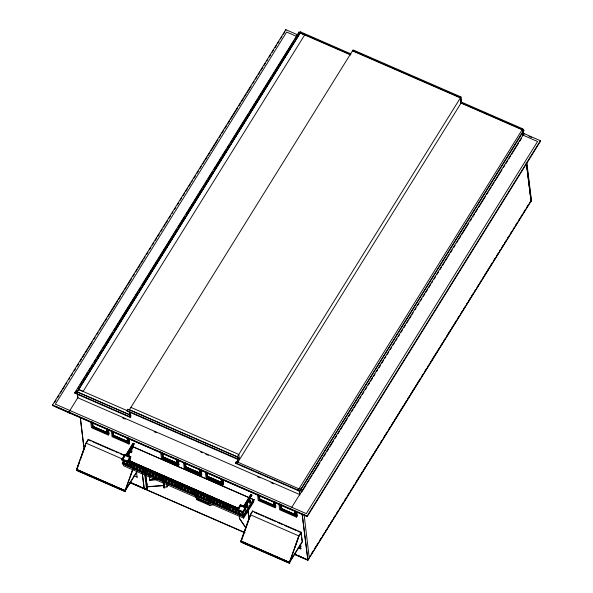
<?xml version="1.0" encoding="UTF-8"?>
<svg xmlns="http://www.w3.org/2000/svg" width="593" height="593" viewBox="0 0 593 593"><rect width="100%" height="100%" fill="white"/><g stroke="black" fill="none" stroke-linecap="round" stroke-linejoin="round"><path stroke-width="0.89" d="M132.788 464.097L132.788 467.262L133.225 467.603M135.99 465.49L135.99 468.655L136.427 469.004M142.394 468.285L142.394 471.45L142.831 471.791M151.993 472.473L151.993 475.638L152.431 475.979M158.398 475.26L158.398 478.425L158.835 478.773M164.802 478.054L164.795 481.219L165.239 481.568M174.401 482.242L174.401 485.408L174.839 485.756M180.806 485.037L180.798 488.202L181.243 488.543M184 486.43L184 489.596L184.438 489.944M190.405 489.225L190.405 492.39L190.842 492.731M196.809 492.012L196.802 495.177L197.247 495.526M200.011 493.413L200.004 496.578L200.449 496.919M206.408 496.2L206.408 499.365L206.846 499.714M209.611 497.601L209.611 500.766L210.048 501.107M216.015 500.388L216.008 503.553L216.452 503.902M222.412 503.183L222.746 506.741M228.816 505.977L228.816 509.142L229.254 509.483M137.532 470.975L125.212 490.796L76.697 469.634L125.264 490.715L125.323 491.671L76.808 470.508L76.601 469.226L85.985 443.09L88.283 439.391L125.086 455.446M77.008 468.766L85.985 443.09L127.406 461.221L127.48 461.777L124.33 460.405M77.105 468.804L79.292 462.71M80.544 459.219L85.236 446.158M137.317 470.879L124.997 490.7L132.624 469.478M133.032 469.019L125.212 490.796L76.601 469.226M240.943 540.898L250.328 514.768L252.625 511.07L301.148 532.232L302.348 541.898L289.562 562.475L289.673 563.35L241.151 542.187L240.943 540.898L289.562 562.475L241.04 541.313L250.424 515.184L241.188 541.268M289.466 562.06L298.85 535.931L301.148 532.232M289.562 562.475L298.946 536.346L301.207 532.707M124.997 490.7L125.634 488.966M130.438 475.949L132.995 469.004M294.788 547.628L298.85 535.931L250.328 514.768L250.52 515.221M70.767 413.536L52.629 405.605L52.555 404.967L285.811 29.65L297.679 34.839M54.586 402.454L56.053 400.097M57.521 397.733L58.989 395.375M60.449 393.011L61.917 390.654M62.895 389.075L64.852 385.932M65.83 384.36L66.809 382.781M68.766 379.639L69.744 378.06M71.212 375.703L72.68 373.345M74.147 370.981L75.615 368.624M77.083 366.259L78.543 363.902M80.011 361.537L81.478 359.18M82.457 357.609L84.414 354.458M85.392 352.887L87.349 349.737M88.327 348.165L92.241 341.872M93.709 339.507L95.169 337.15M96.637 334.786L98.104 332.428M99.572 330.064L101.04 327.707M102.018 326.135L103.975 322.985M104.954 321.413L106.91 318.263M107.889 316.692L117.666 300.955M118.644 299.383L120.601 296.233M121.58 294.662L123.537 291.511M124.515 289.94L126.472 286.79M127.451 285.218L131.357 278.925M132.825 276.56L134.292 274.203M135.76 271.839L137.228 269.481M138.206 267.91L140.163 264.76M141.141 263.188L143.098 260.038M144.077 258.466L145.055 256.895M146.523 254.53L147.983 252.173M149.451 249.809L150.918 247.451M152.386 245.087L153.854 242.73M155.322 240.373L156.789 238.008M157.768 236.437L159.235 234.072M160.703 231.715L162.171 229.35M163.638 226.993L165.099 224.636M166.077 223.057L167.545 220.7M169.012 218.335L170.48 215.978M171.948 213.621L172.926 212.042M174.394 209.685L175.862 207.32M177.329 204.963L178.797 202.598M180.265 200.241L181.725 197.884M183.193 195.52L184.66 193.162M185.639 191.583L187.596 188.441M188.574 186.862L190.531 183.719M191.509 182.147L192.488 180.569M193.955 178.211L195.423 175.847M196.891 173.49L198.351 171.132M199.819 168.768L201.286 166.411M202.754 164.046L204.222 161.689M205.2 160.11L207.157 156.967M208.136 155.396L210.092 152.245M211.071 150.674L217.913 139.659M219.38 137.294L220.848 134.937M221.826 133.358L223.783 130.215M224.762 128.644L226.719 125.494M227.697 123.922L229.654 120.772M230.633 119.2L237.474 108.185M238.942 105.821L240.41 103.464M241.388 101.892L243.345 98.742M244.323 97.17L246.28 94.02M247.259 92.449L251.165 86.155M252.633 83.791L254.1 81.434M255.568 79.069L257.036 76.712M258.504 74.347L259.971 71.99M260.95 70.419L262.907 67.268M263.885 65.697L265.353 63.332M266.82 60.975L267.791 59.404M269.259 57.039L270.727 54.682M272.194 52.317L273.662 49.96M275.13 47.596L276.597 45.238M277.576 43.667L279.044 41.302M280.511 38.945L281.979 36.581M283.447 34.224L284.907 31.859M129.571 412.024L129.956 415.115L130.949 416.056L130.156 417.331L74.911 393.233L74.844 392.692L299.005 32.029L300.458 32.674L300.851 32.044M74.911 393.233L76.682 390.387M77.661 388.815L79.128 386.451M80.099 384.879L82.056 381.736M83.035 380.165L84.992 377.015M85.97 375.443L87.92 372.3M88.898 370.729L90.366 368.364M91.344 366.793L92.812 364.436M94.28 362.078L95.74 359.714M97.208 357.357L98.675 354.999M99.654 353.428L101.611 350.278M102.589 348.706L104.538 345.563M105.517 343.984L112.359 332.977M113.826 330.62L115.294 328.263M116.272 326.684L118.229 323.541M119.208 321.969L121.157 318.819M122.136 317.248L134.848 296.804M135.819 295.232L137.776 292.082M138.755 290.511L140.711 287.368M141.69 285.796L157.33 260.631M158.309 259.052L171.014 238.608M171.992 237.037L173.949 233.887M174.92 232.315L176.877 229.172M177.856 227.601L184.697 216.586M186.165 214.229L187.633 211.871M188.611 210.3L190.561 207.15M191.539 205.578L193.496 202.435M194.474 200.857L198.87 193.785M199.848 192.206L201.805 189.063M202.784 187.492L204.251 185.135M205.23 183.556L207.179 180.413M208.158 178.841L210.115 175.691M211.093 174.12L212.561 171.762M214.021 169.405L215.489 167.041M216.467 165.469L218.424 162.326M219.403 160.755L221.359 157.605M222.331 156.033L226.244 149.74M227.712 147.383L229.18 145.026M230.64 142.668L232.108 140.304M233.086 138.732L235.043 135.589M236.021 134.011L237.971 130.868M238.949 129.296L248.726 113.567M249.705 111.995L251.662 108.853M252.64 107.274L254.59 104.131M255.568 102.559L257.525 99.409M258.504 97.838L271.209 77.394M272.187 75.822L274.144 72.672M275.122 71.101L290.763 45.935M291.741 44.364L293.691 41.213M294.669 39.642L298.583 33.356M74.844 392.692L76.297 393.329L300.458 32.659M52.555 404.967L68.877 412.105L77.913 397.562L77.498 394.108M304.713 34.861L83.094 391.439L78.676 389.505L237.875 458.9L237.941 459.442L127.139 411.112L127.072 410.571L127.866 409.303L129.311 409.933L353.072 49.901L460.976 96.963L461.621 102.159L237.86 462.192L237.378 458.307M92.456 427.368L93.019 426.463L107.681 432.86L107.118 433.765L92.456 427.368L91.804 422.112M93.234 426.389L107.422 432.571L107.163 432.986L92.982 426.804L92.708 422.12M76.808 470.508L76.749 469.552M90.773 422.179L91.463 427.686L108.311 435.04L109.008 433.92L108.437 429.332M127.139 411.112L127.866 409.303M127.087 437.501L127.74 442.756L113.078 436.359L113.634 435.455L113.204 431.956M127.25 437.716L127.784 441.985L113.597 435.796L113.433 431.971M129.17 416.382L130.089 414.9L129.659 411.446M130.156 417.331L130.883 415.515M111.395 431.178L112.084 436.685L128.933 444.031L129.63 442.912L129.052 438.323M121.824 459.412L125.012 454.29L130.853 456.832L127.732 462.518L121.891 459.968L121.824 459.412L127.665 461.962L127.732 462.518M121.891 459.968L125.012 454.29M122.758 459.723L125.264 455.024L122.692 459.167L123.233 463.489L128.303 465.705M133.047 443.29L125.827 455.268L133.047 443.29L134.114 443.757L126.895 455.735L134.114 443.757M131.298 448.96L132.728 446.662L254.093 499.84L243.627 516.673L122.299 463.756L123.218 461.969M128.444 453.549L129.874 451.251M122.299 463.756L123.248 462.221M129.43 452.274L130.378 450.747M128.533 454.646L130.453 451.555M131.416 450.013L133.366 447.181M124.048 462.629L127.628 464.186L127.302 464.712L123.722 463.148L123.781 460.487M130.327 452.237C129.889 448.071 128.881 452.963 131.401 452.704L131.957 451.807L131.52 448.293M127.406 461.221L129.978 457.084L127.436 462.066L237.571 510.099L240.039 505.911M127.777 461.517L128.459 460.42L238.594 508.453L128.444 460.264M127.665 461.962L130.853 456.832M127.903 462.243L128.57 460.635L238.141 508.423M129.593 462.696L130.03 466.209L129.622 466.024L129.808 464.452L130.831 464.897L130.845 466.706L131.631 465.72L131.305 463.081M133.01 465.853C134.737 465.401 133.084 469.997 134.833 467.114L134.507 464.482M124.041 490.285L123.937 489.87M136.212 467.247C137.939 466.802 136.279 471.391 138.036 468.507L137.709 465.876M139.192 466.884L139.629 470.397L139.222 470.212L139.414 468.64L140.437 469.085L140.452 470.894L141.238 469.908L140.912 467.269M133.766 475.875L137.25 477.128M142.609 470.041C144.344 469.589 142.683 474.185 144.44 471.302L144.106 468.67M145.596 469.678L145.745 473.207L145.811 471.435L146.834 471.88L146.619 473.288L147.057 473.637L147.642 472.695L147.42 470.938M148.791 471.072L149.228 474.585L148.821 474.4L149.013 472.829L150.036 473.273L150.148 475.082L150.837 474.096L150.511 471.457M177.67 463.385L177.107 464.289L162.445 457.892L163.008 456.988L162.571 453.482M177.151 463.511L162.971 457.329L162.801 453.504M147.279 488.395L144.151 488.632L142.461 487.631M152.216 474.23C153.943 473.777 152.282 478.373 154.039 475.49L153.713 472.858M155.196 473.866L155.344 477.395L155.418 475.623L156.441 476.068L156.218 477.476L156.656 477.825L157.241 476.883L157.019 475.126M158.613 477.017C160.347 476.572 158.687 481.16 160.444 478.284L160.117 475.645M161.6 476.661L162.037 480.167L161.63 479.982L161.815 478.418L162.838 478.862L162.853 480.671L163.646 479.678L163.312 477.046M165.017 479.811C166.744 479.366 165.091 483.955 166.841 481.071L166.514 478.44M160.651 451.792L161.452 458.211L178.3 465.564L178.997 464.445M168.442 484.577L167.011 486.868L164.661 487.053L164.706 487.809L163.935 487.869L163.245 482.383M167.997 479.448L168.434 482.961L168.027 482.776L168.219 481.205L169.242 481.649L169.257 483.458L170.043 482.472L169.717 479.833M171.199 480.849L171.347 484.37L171.421 482.606L172.444 483.05L172.222 484.459L172.659 484.807L173.245 483.866L173.03 482.109M201.197 469.789L201.768 474.378L201.071 475.497L184.223 468.144L184.786 467.24M199.863 471.101L199.878 474.222L185.216 467.825L185.779 466.921L185.231 462.54M199.967 471.324L199.923 473.444L185.742 467.262L185.572 463.43M174.616 483.999C176.351 483.554 174.69 488.143 176.447 485.259L176.121 482.628M177.603 483.636L178.041 487.149L177.633 486.964L177.818 485.393L178.841 485.837L178.856 487.646L179.649 486.66L179.316 484.021M181.021 486.794C182.748 486.342 181.095 490.937 182.844 488.054L182.629 486.297M184.223 488.187C185.972 487.765 184.26 492.286 186.046 489.447L185.72 486.816M187.203 487.824L187.64 491.338L187.232 491.152L187.425 489.581L188.448 490.026L188.463 491.834L189.249 490.848L188.922 488.209M190.627 490.982C192.354 490.53 190.694 495.125 192.451 492.242L192.228 490.485M193.607 490.619L194.044 494.132L193.637 493.939L193.822 492.375L194.852 492.82L194.86 494.629L195.653 493.635L195.327 491.004M221.804 481.501L221.723 483.747L207.053 477.35L207.617 476.446L207.076 472.065M207.839 476.372L222.019 482.554L221.76 482.969L207.58 476.787L207.409 472.955M197.024 493.769C198.759 493.324 197.098 497.912 198.855 495.036L198.522 492.398M198.188 499.521L198.581 498.883L208.921 503.39L208.521 504.028L198.188 499.521L197.966 497.742M200.226 495.17C201.954 494.718 200.301 499.313 202.05 496.43L201.835 494.673M203.206 494.807L203.644 498.32L203.236 498.127L203.429 496.563L204.452 497.008L204.466 498.817L205.252 497.823L204.926 495.192M206.631 497.957C208.358 497.512 206.698 502.101 208.454 499.224L208.128 496.586M237.282 456.884L460.976 96.963M209.826 499.358C211.56 498.906 209.9 503.501 211.657 500.618L211.33 497.987M460.672 100.284L461.265 99.328M237.875 458.9L238.727 457.522L129.378 409.83M352.679 50.538L460.576 97.6L461.228 102.797L523.797 130.082L523.856 130.608L299.702 491.278L235.68 463.355L235.614 462.829L236.407 461.554L300.429 489.477M237.941 459.442L238.727 457.522M235.68 463.355L236.407 461.554M205.378 472.161L206.06 477.669L222.909 485.022L223.605 483.903L223.035 479.314M213.139 502.553C212.776 496.237 214.066 506.125 214.859 502.012L214.525 499.38M216.23 502.145C217.957 501.7 216.304 506.289 218.054 503.413L217.727 500.774M219.21 501.789L219.647 505.295L219.24 505.11L219.432 503.546L220.455 503.991L220.47 505.799L221.256 504.806L220.93 502.175M222.634 504.94C224.362 504.495 222.701 509.083 224.458 506.2L224.132 503.568M225.614 504.576L226.052 508.09L225.644 507.904L225.837 506.333L226.86 506.778L226.874 508.586L227.66 507.601L227.334 504.962M229.031 507.734C230.766 507.282 229.106 511.878 230.862 508.994L230.529 506.363M232.019 507.371L232.456 510.884L232.048 510.692L232.234 509.128L233.257 509.572L233.271 511.381L234.065 510.388L233.731 507.756M237.244 509.75L240.424 504.628L246.265 507.171L243.152 512.856L237.311 510.306L237.244 509.75L243.086 512.3L243.152 512.856M238.616 513.568L238.112 509.506L240.684 505.362L245.398 507.423L242.826 511.559L243.634 518.112L123.507 465.72L123.322 464.23M240.684 505.362L238.178 510.062L240.536 511.084M235.221 508.764L235.369 512.293L235.436 510.521L236.459 510.966L236.236 512.374L236.681 512.723L237.259 511.789L237.044 510.032M243.575 506.526L250.795 494.577L251.862 495.044L244.642 506.985M242.374 512.204L242.722 515.05L239.142 513.486L239.201 510.832M244.057 505.747L250.795 494.577M251.862 495.044L244.612 506.719L243.538 506.252M247.14 502.975L247.355 504.732C246.295 505.392 248.83 508.52 245.947 506.919L246.503 506.022M248.771 498.157L249.838 498.624L250.061 500.381C249.001 501.041 251.536 504.169 248.652 502.567L248.326 499.936M242.893 512.115L245.042 508.668M243.086 512.3L246.265 507.171M243.352 515.88L245.769 511.996M243.627 516.673L254.063 499.58M243.634 518.112L253.767 501.804L253.456 499.321L243.323 515.621L123.196 463.229M274.01 504.272L273.922 506.511L259.252 500.114L259.816 499.21L274.485 505.607M260.038 499.136L274.218 505.325L273.959 505.74L259.778 499.551L259.615 495.726M250.424 514.813L252.722 511.114M241.04 541.313L289.614 562.394L289.673 563.35M241.151 542.187L241.092 541.231M257.458 494.013L258.259 500.44L275.115 507.786L275.804 506.667L275.234 502.078M295.373 512.938L295.284 515.828L280.622 509.431L281.186 508.527L280.637 504.154M281.401 508.453L295.588 514.642L295.329 515.058L281.149 508.868L280.978 505.043M297.945 490.011L299.042 488.736M298.976 488.847L522.737 128.814L460.917 101.855M522.211 130.297L522.804 129.341M299.702 491.278L523.797 130.082M291.771 507.297L524.042 133.573L540.371 140.697L540.445 141.327L307.189 516.644L67.142 411.95M301.844 491.856L306.233 484.792M307.211 483.221L309.161 480.078M310.139 478.507L312.088 475.371M313.067 473.8L319.901 462.807M321.362 460.45L322.829 458.092M323.808 456.521L325.757 453.378M326.736 451.807L328.685 448.671M329.664 447.1L333.57 440.814M335.03 438.457L336.498 436.1M337.958 433.75L339.426 431.393M340.397 429.821L342.354 426.678M343.325 425.107L347.231 418.828M348.699 416.471L350.159 414.114M351.627 411.757L353.087 409.4M354.065 407.836L356.015 404.693M356.993 403.121L358.943 399.978M359.921 398.407L360.9 396.836M362.36 394.486L363.828 392.129M365.288 389.771L366.756 387.414M368.216 385.057L369.684 382.7M370.662 381.136L372.612 377.993M373.59 376.422L375.05 374.064M376.518 371.707L377.489 370.136M378.957 367.786L380.424 365.429M381.885 363.072L383.352 360.714M384.813 358.357L385.791 356.786M387.251 354.436L388.719 352.079M390.179 349.722L391.647 347.365M393.107 345.007L394.575 342.65M395.553 341.086L397.014 338.729M398.481 336.372L399.452 334.8M400.92 332.443L402.388 330.086M403.848 327.729L405.315 325.379M406.776 323.022L408.243 320.665M409.214 319.093L411.171 315.95M412.142 314.379L413.121 312.815M415.07 309.672L416.049 308.101M417.516 305.743L418.977 303.386M420.444 301.029L421.905 298.679M423.372 296.322L424.833 293.965M425.811 292.393L427.761 289.251M428.739 287.679L430.688 284.544M431.667 282.972L432.645 281.401M434.106 279.044L435.573 276.686M437.034 274.329L438.501 271.979M439.962 269.622L441.429 267.265M442.408 265.694L444.357 262.551M445.336 260.979L447.285 257.844M448.264 256.272L449.235 254.701M450.702 252.344L452.17 249.987M453.63 247.629L455.098 245.28M456.558 242.922L458.026 240.565M458.997 238.994L460.954 235.851M461.925 234.279L468.759 223.287M470.227 220.93L471.687 218.58M472.665 217.008L474.615 213.865M475.593 212.294L477.543 209.151M478.521 207.58L485.356 196.587M486.816 194.23L488.284 191.88M489.262 190.309L491.212 187.166M492.19 185.594L494.139 182.451M495.118 180.88L501.952 169.887M503.413 167.53L504.88 165.18M505.851 163.609L507.808 160.466M508.779 158.894L510.736 155.751M511.707 154.18L518.541 143.187M519.52 141.616L521.469 138.473M278.829 503.331L279.629 509.758L296.478 517.103L297.175 515.984L296.604 511.396M307.189 516.644L307.107 516.006L540.371 140.697M288.435 561.882L288.287 561.549M289.347 562.379L302.134 541.802M298.257 547.806L300.762 548.903L300.436 545.026M310.161 555.804L309.19 557.376L304.105 514.754M311.629 553.447L313.089 551.09M314.557 548.733L316.017 546.375M316.996 544.811L318.463 542.454M319.923 540.097L321.391 537.74M322.362 536.168L323.83 533.811M325.298 531.461L326.758 529.104M328.226 526.747L329.686 524.39M330.664 522.818L332.124 520.461M333.592 518.112L335.052 515.754M336.52 513.397L337.98 511.04M339.448 508.683L340.426 507.111M341.887 504.762L343.354 502.404M344.325 500.833L346.282 497.69M347.253 496.119L348.721 493.761M350.189 491.404L351.649 489.055M353.117 486.697L354.577 484.34M356.045 481.983L357.016 480.412M357.994 478.84L359.944 475.705M360.922 474.133L362.872 470.99M363.85 469.419L365.318 467.062M366.778 464.704L368.246 462.355M369.706 459.998L373.612 453.712M374.591 452.14L376.54 449.005M377.519 447.433L379.468 444.29M380.447 442.719L381.907 440.362M383.375 438.005L387.281 431.726M388.252 430.155L390.209 427.012M391.18 425.44L393.137 422.305M394.108 420.733L403.87 405.026M404.849 403.455L406.798 400.312M407.776 398.741L409.726 395.605M410.704 394.034L420.467 378.327M421.445 376.755L423.395 373.612M424.373 372.041L426.323 368.905M427.301 367.334L428.761 364.977M430.229 362.619L437.063 351.627M438.034 350.055L439.991 346.912M440.962 345.341L442.43 342.984M443.898 340.634L445.358 338.277M446.825 335.92L450.724 329.634M451.703 328.07L453.652 324.927M454.631 323.355L456.58 320.213M457.559 318.641L459.026 316.284M460.487 313.934L461.954 311.577M463.415 309.22L464.882 306.863M466.343 304.505L467.321 302.934M468.3 301.37L470.249 298.227M471.227 296.656L473.177 293.513M474.155 291.941L475.616 289.584M477.083 287.234L478.544 284.877M480.011 282.52L481.472 280.163M482.939 277.806L483.918 276.234M484.889 274.67L486.846 271.527M487.817 269.956L489.774 266.813M490.752 265.241L492.212 262.884M493.68 260.535L495.14 258.177M496.608 255.82L498.068 253.463M499.536 251.106L500.507 249.534M501.975 247.185L503.435 244.827M504.413 243.256L505.881 240.899M507.341 238.542L508.809 236.184M510.269 233.835L511.737 231.478M513.197 229.12L514.175 227.549M515.643 225.192L517.103 222.835M518.571 220.485L520.031 218.128M521.01 216.556L522.47 214.199M523.938 211.842L525.398 209.485M526.866 207.135L528.326 204.778M529.304 203.206L531.41 200.315M294.284 554.314L307.871 560.244L531.432 200.53L526.866 162.882M300.614 31.933L77.09 392.055L75.637 391.417M195.638 496.259L196.839 499.736L210.078 505.51L213.48 504.539M247.577 506.489L248.067 505.873L247.355 504.732M152.408 479.092L155.084 478.885M149.762 479.655L155.107 479.248M149.784 480.056L156.908 479.5M149.325 476.379L149.792 480.174L156.915 479.618M146.923 488.632L144.173 488.847L142.238 473.273M144.766 474.882L146.545 489.21L147.323 489.151L147.175 486.734L163.787 485.452L163.935 487.869M352.479 50.857L460.383 97.919L461.028 103.115M300.569 31.918L350.819 53.837M350.811 54.638L300.177 32.556L300.28 33.097M350.611 54.941L300.014 32.874L81.908 383.812M460.82 103.004L522.144 129.771M300.258 32.978L304.676 34.913M522.403 129.978L522.344 129.452L522.411 129.978L523.856 130.608M529.023 136.346L531.469 137.413M296.722 36.447L286.634 32.037L55.357 404.167L306.284 513.627L537.569 141.497L523.056 135.167L522.618 131.713M522.618 135.382L522.426 132.024M130.897 407.384L238.801 454.446L239.446 459.634M129.444 409.719L237.341 456.78L237.348 457.425M77.223 391.84L130.089 414.9M77.157 391.951L130.023 415.004L129.593 411.557M76.297 393.329L130.089 416.79M235.614 462.829L299.635 490.752M122.751 417.991L125.293 419.095M154.091 431.66L156.634 432.764M200.671 451.977L202.369 452.711M205.756 454.194L208.299 455.298M257.421 476.728L259.964 477.832M270.971 482.635L273.514 483.747M68.877 412.105L307.107 516.006M55.653 406.65L292.119 510.039M133.084 443.594L134.151 444.061M250.832 494.851L251.899 495.318M113.856 435.381L128.036 441.57M163.223 456.914L177.411 463.096M186.002 466.847L200.182 473.029M113.634 435.455L127.488 441.496M163.008 456.988L176.855 463.029M185.779 466.921L200.441 473.31M207.617 476.446L221.471 482.487M281.186 508.527L295.032 514.568M107.422 433.268L92.76 426.878L92.212 422.498M128.044 442.267L113.382 435.87L112.833 431.489M177.411 463.8L162.749 457.403L162.2 453.022M200.189 473.725L185.52 467.336L184.979 462.955M222.027 483.251L207.357 476.854L206.816 472.48M274.225 506.022L259.564 499.625L259.015 495.244M295.596 515.339L280.926 508.942L280.378 504.569M254.093 499.84L132.728 446.662M245.509 503.405L246.577 503.872L247.014 507.386M125.079 454.838L130.082 457.025M125.331 455.58L130.052 457.64M240.751 505.918L245.472 507.979M88.639 439.999L90.996 441.022M92.871 441.844L96.251 443.319M96.666 443.497L105.799 447.478M106.406 447.745L114.175 451.132M115.709 451.807L118.252 452.911M120.06 453.697L123.418 455.165M252.685 511.544L252.625 511.07M254.553 512.359L258.059 513.886M258.518 514.087L263.5 516.258M265.16 516.985L269.059 518.682M269.311 518.793L276.004 521.714M277.517 522.374L282.728 524.649M284.284 525.324L296.166 530.505M297.819 531.232L300.369 532.336M301.333 533.73L301.34 535.449M238.112 509.506L242.826 511.559M127.843 461.791L237.422 509.58L237.482 510.032M127.421 461.91L237.548 509.943M124.085 460.613L126.954 461.858L127.302 464.712M239.505 510.951L241.655 511.885M239.468 512.967L243.048 514.531M146.916 473.822L149.451 474.926M229.817 509.973L232.36 511.084M239.127 514.035L242.507 515.51M122.262 463.496L243.597 516.414M299.673 545.523L301.348 546.249M298.383 547.591L300.896 548.688M130.742 482.517L134.092 483.977M135.767 484.711L140.786 486.897M297.619 555.3L300.992 556.768M129.897 482.279L144.218 488.528L142.305 473.162M294.343 554.003L307.908 559.925L302.252 514.472M129.882 482.413L245.028 532.633M294.261 554.107L307.841 560.029L531.209 200.634L526.451 162.46M129.911 482.628L244.205 532.47M76.853 470.427L125.375 491.59M241.203 542.106L289.718 563.268M250.061 500.381L250.78 501.685L249.72 503.034L249.282 499.521M239.572 518.519L245.784 527.629M245.806 527.837L239.602 518.727L239.231 515.806M86.17 443.542L88.283 439.391M524.042 133.573L524.123 134.211M522.626 131.705L523.056 135.167L523.434 134.552L522.737 128.814M526.258 162.778L531.039 201.168L526.362 162.601M300.844 488.55L301.274 492.005M299.324 490.989L299.836 495.088M299.257 491.1L299.687 494.562L77.787 397.777L77.431 394.212M302.067 513.671L307.871 560.244M301.57 537.265L302.022 540.89M296.47 511.611L297.041 516.199M300.199 544.374L300.762 548.903M295.796 511.596L296.478 517.103M294.795 510.788L295.329 515.058M294.632 510.58L295.284 515.828M280.615 504.606L281.149 508.868M279.97 504.183L280.622 509.431M275.1 502.293L275.678 506.882M274.426 502.278L275.115 507.786M273.432 501.47L273.959 505.74M273.269 501.263L273.922 506.511M259.245 495.288L259.778 499.551M258.6 494.866L259.252 500.114M247.985 510.714L248.882 517.941M247.807 509.913L248.934 518.949M245.724 505.162L245.947 506.919M245.576 508.853L245.91 511.485M237.608 458.871L237.926 462.08M240.424 504.628L240.499 505.184M238.786 510.64L239.142 513.486M236.244 509.217L236.681 512.723M233.042 507.816L233.479 511.329M229.839 506.422L230.277 509.936M226.637 505.028L227.075 508.535M222.901 479.522L223.472 484.11M222.227 479.515L222.909 485.022M221.233 478.707L221.441 480.412M221.063 478.492L221.723 483.747M223.435 503.627L223.872 507.141M220.24 502.234L220.678 505.747M217.038 500.84L217.475 504.346M213.836 499.439L214.273 502.953M212.813 498.995L213.25 502.508M210.634 498.046L211.071 501.559M207.046 472.517L207.58 476.787M206.401 472.095L207.053 477.35M209.752 502.857L210.078 505.51M208.299 502.249L208.521 504.028M207.431 496.652L207.869 500.158M201.064 469.997L201.635 474.593M204.229 495.251L204.674 498.765M200.39 469.99L201.071 475.497M199.389 469.182L199.923 473.444M199.226 468.967L199.878 474.222M201.034 493.858L201.472 497.371M197.832 492.464L198.27 495.97M196.513 497.082L196.839 499.736M194.63 491.063L195.067 494.577M191.428 489.67L191.865 493.183M185.209 462.992L185.742 467.262M188.226 488.276L188.663 491.782M184.564 462.57L185.216 467.825M183.541 462.636L184.223 468.144M185.031 486.875L185.468 490.389M181.829 485.482L182.266 488.995M178.426 459.857L178.767 462.607M178.293 460.072L178.864 464.66M177.5 459.138L178.3 465.564M176.618 459.249L177.048 462.659M176.455 459.034L177.107 464.289M178.626 484.088L179.064 487.594M175.424 482.687L175.862 486.201M172.222 481.294L172.659 484.807M169.027 479.9L169.465 483.406M166.677 484.155L167.041 487.083M165.825 478.499L166.262 482.013M162.438 453.059L162.971 457.329M161.793 452.637L162.445 457.892M164.15 483.332L164.706 487.809M163.446 482.709L163.794 485.571L147.183 486.853L145.7 474.845M162.623 477.106L163.06 480.619M159.421 475.712L159.858 479.218M156.218 474.311L156.656 477.825M153.016 472.917L153.454 476.431M149.821 471.524L150.259 475.03M146.619 470.123L147.057 473.637M146.189 478.173L146.419 480.004M146.76 482.746L146.99 484.577M145.5 474.519L147.323 489.151M143.417 468.729L143.854 472.243M140.215 467.336L140.652 470.842M137.013 465.935L137.45 469.448M136.449 471.969L137.124 477.335M133.818 464.541L134.255 468.055M130.964 449.19L131.401 452.704M128.926 438.538L129.496 443.127M128.132 437.604L128.933 444.031M127.614 438.153L127.829 439.858M130.156 458.515L130.49 461.146L127.918 465.29L127.584 462.651M127.502 437.886L127.829 440.517M130.616 463.148L131.053 466.654M128.814 452.644L129.252 456.158M128.258 453.541L128.585 456.18M128.57 460.635L128.622 461.08M123.366 460.301L123.722 463.148M113.07 431.526L113.597 435.796M112.418 431.111L113.078 436.359M108.304 429.54L108.875 434.135M107.511 428.613L108.311 435.04M106.629 428.724L107.051 432.134M106.577 429.384L107.118 433.765M92.471 422.083L92.982 426.804M299.005 32.029L299.072 32.563M285.811 29.65L285.885 30.287M80.433 418.28L83.858 446.529M80.255 417.472L84.058 449.479M149.74 479.292L149.792 480.174M146.501 488.454L146.545 489.21M128.585 460.783L127.866 461.947L237.445 509.735L238.164 508.579L128.585 460.783"/></g></svg>
